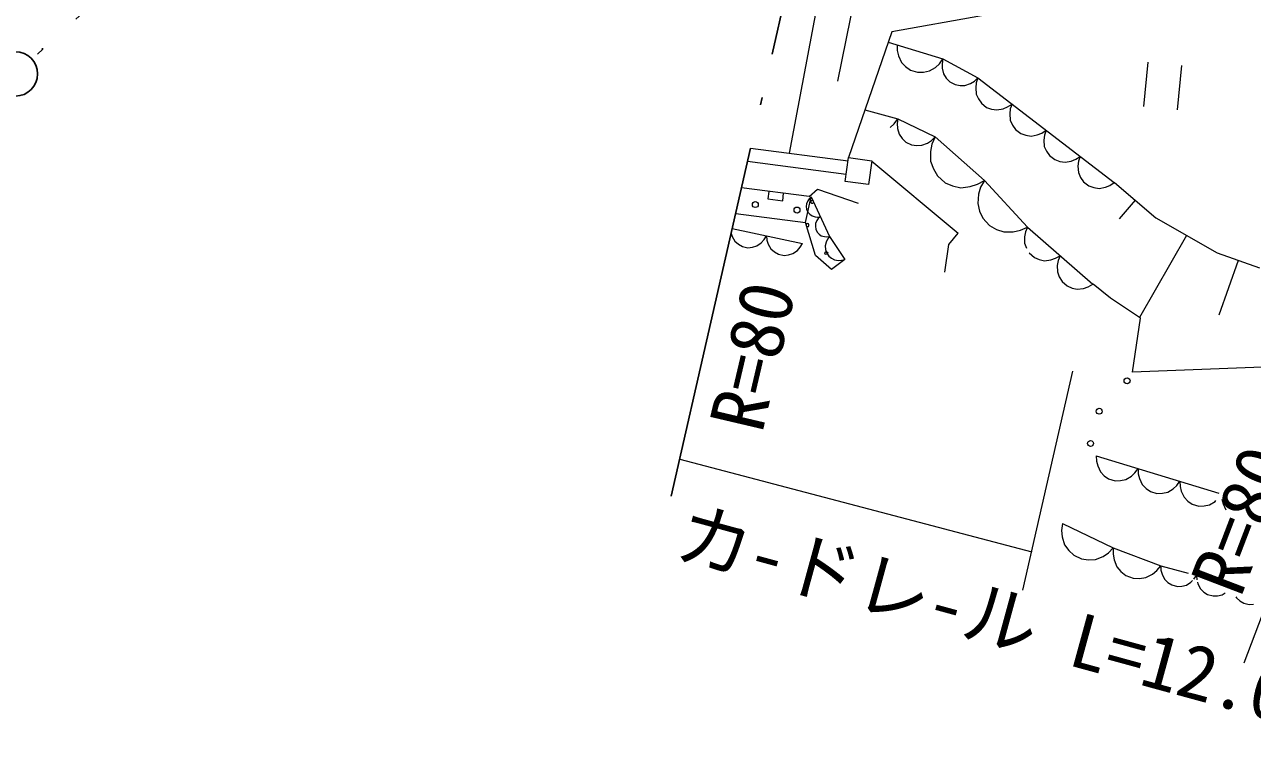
# Model space of a CAD drawing. Units: millimetres, scale not verified. Extents: x 40000 to 680000, y 20000 to 380000.
# Drawn here: x 218540 to 259850, y 253131 to 276945 of the extents above; entities that cross this region are included whole.
import ezdxf
from ezdxf.enums import TextEntityAlignment as Align

# ---------------------------------------------------------------- set-up
doc = ezdxf.new("R2010")
doc.units = ezdxf.units.MM
doc.header["$LTSCALE"] = 1000
doc.linetypes.add('LONG_DASHED_DOTTED', pattern=[15.25, 12, -1.5, 0.25, -1.5])
for name, color, linetype, lineweight in [('M-BMK-LINE', 2, 'LONG_DASHED_DOTTED', 25), ('M-BMK-SRVR', 3, 'Continuous', 25), ('M-GBD', 7, 'Continuous', 13), ('M-STR-HTXT', 7, 'Continuous', 13)]:
    doc.layers.add(name, color=color, linetype=linetype, lineweight=lineweight)
doc.styles.add('ＭＳ ゴシック', font='')
doc.styles.get('ＭＳ ゴシック').set_extended_font_data('MS Gothic')

msp = doc.modelspace()

# ---------------------------------------------------------------- linework, layer by layer
at = {"layer": 'M-BMK-LINE'}
for p, q in [((240298, 261084), (253476, 318853)), ((197657, 256661), (244758, 299294))]:
    msp.add_line(p, q, dxfattribs=at)
at = {"layer": 'M-BMK-SRVR'}
msp.add_circle((218233, 275285), 746, dxfattribs=at)
at = {"layer": 'M-GBD'}
for p, q in [((245577, 279595), (244264, 272622)), ((246782, 279415), (245890, 275042)), ((250740, 277238), (247713, 276697)), ((247713, 276697), (246263, 272471)), ((247596, 276356), (249436, 275787)), ((247894, 276264), (247897, 276069)), ((247897, 276069), (247943, 275890)), ((247943, 275890), (248041, 275674)), ((248041, 275674), (248182, 275529)), ((249185, 275506), (249320, 275629)), ((249320, 275629), (249436, 275787)), ((249436, 275787), (249407, 275628)), ((249407, 275628), (249416, 275474)), ((249436, 275787), (250616, 275150)), ((256330, 275676), (256188, 274183)), ((257334, 274074), (257476, 275567)), ((248182, 275529), (248346, 275415)), ((248346, 275415), (248585, 275341)), ((248585, 275341), (248784, 275343)), ((248784, 275343), (248982, 275383)), ((248982, 275383), (249185, 275506)), ((249416, 275474), (249461, 275282)), ((249461, 275282), (249552, 275142)), ((249552, 275142), (249667, 275022)), ((250495, 275040), (250616, 275150)), ((250616, 275150), (250558, 274985)), ((250616, 275150), (255202, 271629)), ((249667, 275022), (249850, 274924)), ((249850, 274924), (250012, 274893)), ((250012, 274893), (250180, 274894)), ((250180, 274894), (250365, 274961)), ((250365, 274961), (250495, 275040)), ((250558, 274985), (250541, 274820)), ((250541, 274820), (250555, 274608)), ((250555, 274608), (250629, 274443)), ((250629, 274443), (250730, 274296)), ((246814, 274077), (247916, 273778)), ((250730, 274296), (250908, 274160)), ((250908, 274160), (251076, 274099)), ((251076, 274099), (251255, 274071)), ((251255, 274071), (251463, 274112)), ((251463, 274112), (251615, 274173)), ((251615, 274173), (251762, 274270)), ((251704, 274105), (251687, 273940)), ((251687, 273940), (251702, 273728)), ((251762, 274270), (251704, 274105)), ((247664, 273477), (247800, 273610)), ((247800, 273610), (247916, 273778)), ((247916, 273778), (247893, 273611)), ((247893, 273611), (247909, 273452)), ((247916, 273778), (249173, 273168)), ((251702, 273728), (251775, 273563)), ((251775, 273563), (251877, 273416)), ((247909, 273452), (247964, 273254)), ((247964, 273254), (248066, 273111)), ((248066, 273111), (248190, 272992)), ((249052, 273048), (249173, 273168)), ((249173, 273168), (249067, 272922)), ((249173, 273168), (250831, 271703)), ((251877, 273416), (252055, 273280)), ((252055, 273280), (252222, 273219)), ((252222, 273219), (252401, 273191)), ((252401, 273191), (252610, 273232)), ((252610, 273232), (252762, 273293)), ((252762, 273293), (252909, 273389)), ((252850, 273225), (252833, 273060)), ((252833, 273060), (252848, 272848)), ((252909, 273389), (252850, 273225)), ((242969, 272791), (246248, 272363)), ((248190, 272992), (248385, 272898)), ((248385, 272898), (248556, 272873)), ((248556, 272873), (248731, 272882)), ((248731, 272882), (248921, 272960)), ((248921, 272960), (249052, 273048)), ((249067, 272922), (249023, 272673)), ((249023, 272673), (249024, 272348)), ((252848, 272848), (252922, 272682)), ((252922, 272682), (253023, 272536)), ((242868, 272351), (246187, 271917)), ((246153, 271669), (246263, 272471)), ((246263, 272471), (247042, 272364)), ((247042, 272364), (246932, 271562)), ((247040, 272347), (249953, 269931)), ((249024, 272348), (249118, 272087)), ((253023, 272536), (253201, 272400)), ((253201, 272400), (253369, 272339)), ((253369, 272339), (253548, 272311)), ((253548, 272311), (253756, 272351)), ((253756, 272351), (253908, 272413)), ((253908, 272413), (254055, 272509)), ((253997, 272344), (253980, 272180)), ((254055, 272509), (253997, 272344)), ((249118, 272087), (249258, 271853)), ((249258, 271853), (249515, 271626)), ((253980, 272180), (253995, 271968)), ((253995, 271968), (254068, 271802)), ((244935, 271160), (242664, 271457)), ((246932, 271562), (246153, 271669)), ((249515, 271626), (249765, 271516)), ((249765, 271516), (250035, 271454)), ((250035, 271454), (250358, 271493)), ((250358, 271493), (250596, 271571)), ((250596, 271571), (250831, 271703)), ((250704, 271477), (250638, 271241)), ((250831, 271703), (250704, 271477)), ((250831, 271703), (252281, 270131)), ((254068, 271802), (254170, 271656)), ((254170, 271656), (254348, 271519)), ((254348, 271519), (254515, 271459)), ((254515, 271459), (254694, 271431)), ((254694, 271431), (254903, 271471)), ((254903, 271471), (255055, 271532)), ((255055, 271532), (255202, 271629)), ((255211, 271627), (256595, 270439)), ((244811, 270289), (244999, 271147)), ((244935, 271160), (245216, 271405)), ((244999, 271147), (245621, 269812)), ((245216, 271405), (246591, 270941)), ((250638, 271241), (250607, 270928)), ((255903, 271033), (255363, 270404)), ((242468, 270594), (244811, 270289)), ((250607, 270928), (250672, 270668)), ((250672, 270668), (250783, 270429)), ((245153, 269174), (244811, 270289)), ((250783, 270429), (251008, 270186)), ((251008, 270186), (251238, 270055)), ((256595, 270439), (258660, 269261)), ((242313, 269917), (242349, 269816)), ((242349, 269816), (242439, 269657)), ((242352, 270085), (244714, 269580)), ((243421, 269711), (243500, 269840)), ((243500, 269840), (243516, 269690)), ((245621, 269812), (246134, 269045)), ((249634, 269546), (249953, 269931)), ((251238, 270055), (251492, 269970)), ((251492, 269970), (251806, 269976)), ((251806, 269976), (252043, 270027)), ((252043, 270027), (252281, 270131)), ((252212, 269968), (252184, 269803)), ((252184, 269803), (252186, 269588)), ((252281, 270131), (252212, 269968)), ((252281, 270131), (254483, 268209)), ((257627, 269850), (256050, 267086)), ((242439, 269657), (242557, 269556)), ((242557, 269556), (242690, 269480)), ((242690, 269480), (242878, 269439)), ((242878, 269439), (243030, 269455)), ((243030, 269455), (243179, 269499)), ((243179, 269499), (243326, 269607)), ((243326, 269607), (243421, 269711)), ((243516, 269690), (243563, 269557)), ((243563, 269557), (243653, 269398)), ((243653, 269398), (243771, 269296)), ((244393, 269239), (244540, 269348)), ((244540, 269348), (244635, 269451)), ((244635, 269451), (244714, 269580)), ((249497, 268618), (249634, 269546)), ((252186, 269588), (252250, 269417)), ((243771, 269296), (243904, 269220)), ((243904, 269220), (244092, 269180)), ((244092, 269180), (244244, 269195)), ((244244, 269195), (244393, 269239)), ((245690, 268707), (245153, 269174)), ((246134, 269045), (245690, 268707)), ((252343, 269263), (252513, 269114)), ((252513, 269114), (252679, 269042)), ((252679, 269042), (252858, 269002)), ((252858, 269002), (253071, 269030)), ((253071, 269030), (253228, 269082)), ((253228, 269082), (253382, 269170)), ((253313, 269007), (253285, 268842)), ((253382, 269170), (253313, 269007)), ((258660, 269261), (260084, 268758)), ((259372, 269009), (258722, 267173)), ((253285, 268842), (253287, 268627)), ((253287, 268627), (253350, 268456)), ((253350, 268456), (253444, 268302)), ((253444, 268302), (253614, 268153)), ((253614, 268153), (253780, 268081)), ((254171, 268069), (254328, 268121)), ((254328, 268121), (254483, 268209)), ((255070, 267745), (254495, 268206)), ((253780, 268081), (253958, 268041)), ((253958, 268041), (254171, 268069)), ((256079, 267067), (255070, 267745)), ((255814, 265252), (256079, 267067)), ((265725, 265626), (255814, 265252)), ((254598, 262437), (254601, 262259)), ((254598, 262437), (258722, 261186)), ((254601, 262259), (254644, 262096)), ((254644, 262096), (254734, 261900)), ((255899, 261865), (256005, 262010)), ((256005, 262010), (256008, 261832)), ((254734, 261900), (254864, 261769)), ((254864, 261769), (255013, 261666)), ((255013, 261666), (255231, 261600)), ((255231, 261600), (255412, 261602)), ((255412, 261602), (255593, 261640)), ((255593, 261640), (255777, 261753)), ((255777, 261753), (255899, 261865)), ((256008, 261832), (256051, 261670)), ((256051, 261670), (256141, 261473)), ((257306, 261439), (257412, 261584)), ((257412, 261584), (257415, 261406)), ((256141, 261473), (256271, 261342)), ((256271, 261342), (256420, 261239)), ((256420, 261239), (256638, 261173)), ((256638, 261173), (256819, 261176)), ((256819, 261176), (257000, 261213)), ((257000, 261213), (257184, 261326)), ((257184, 261326), (257306, 261439)), ((257415, 261406), (257458, 261243)), ((257458, 261243), (257549, 261047)), ((257549, 261047), (257678, 260915)), ((257678, 260915), (257827, 260812)), ((257827, 260812), (258045, 260746)), ((258045, 260746), (258226, 260749)), ((258226, 260749), (258407, 260786)), ((258407, 260786), (258591, 260900)), ((258591, 260900), (258624, 260930)), ((258822, 260979), (258865, 260816)), ((258865, 260816), (258956, 260620)), ((253462, 260156), (253431, 259929)), ((253431, 259929), (253454, 259713)), ((253462, 260156), (255169, 259337)), ((253454, 259713), (253530, 259446)), ((253530, 259446), (253669, 259253)), ((253669, 259253), (253839, 259093)), ((253839, 259093), (254103, 258966)), ((254572, 258946), (254828, 259054)), ((254828, 259054), (255006, 259173)), ((255006, 259173), (255169, 259337)), ((255169, 259337), (255160, 259131)), ((255160, 259131), (255197, 258939)), ((255169, 259337), (256766, 258739)), ((254103, 258966), (254335, 258934)), ((254335, 258934), (254572, 258946)), ((255197, 258939), (255287, 258705)), ((255287, 258705), (255427, 258544)), ((256633, 258579), (256766, 258739)), ((256766, 258739), (256773, 258588)), ((256766, 258739), (257692, 258489)), ((255427, 258544), (255592, 258413)), ((255592, 258413), (255840, 258321)), ((255840, 258321), (256050, 258310)), ((256050, 258310), (256261, 258340)), ((256261, 258340), (256483, 258458)), ((256483, 258458), (256633, 258579)), ((256773, 258588), (256814, 258451)), ((256814, 258451), (256895, 258287)), ((256895, 258287), (257008, 258179)), ((257629, 258089), (257782, 258190)), ((257782, 258190), (257839, 258245)), ((257883, 258289), (257969, 258414)), ((257969, 258414), (257976, 258263)), ((257008, 258179), (257138, 258096)), ((257138, 258096), (257324, 258046)), ((257324, 258046), (257477, 258053)), ((257477, 258053), (257629, 258089)), ((258000, 258184), (258017, 258127)), ((258017, 258127), (258098, 257963)), ((258098, 257963), (258211, 257855)), ((258211, 257855), (258340, 257772)), ((258832, 257765), (258929, 257829)), ((258340, 257772), (258527, 257721)), ((258527, 257721), (258680, 257728)), ((258680, 257728), (258832, 257765)), ((259297, 257688), (259315, 257655)), ((259315, 257655), (259429, 257555)), ((259429, 257555), (259557, 257479)), ((259557, 257479), (259741, 257437)), ((259741, 257437), (259890, 257449))]:
    msp.add_line(p, q, dxfattribs=at)
for points in [[(243583, 271333), (243551, 271085), (244047, 271020), (244079, 271268)], [(244999, 271147), (244934, 271087), (244887, 271016), (244844, 270917), (244838, 270825), (244850, 270735), (244898, 270631), (244960, 270564), (245034, 270510), (245138, 270479), (245221, 270471), (245310, 270480)], [(245310, 270480), (245245, 270419), (245198, 270349), (245155, 270249), (245149, 270157), (245161, 270067), (245209, 269964), (245271, 269897), (245345, 269842), (245449, 269811), (245532, 269803), (245621, 269812)], [(245621, 269812), (245552, 269724), (245508, 269628), (245473, 269497), (245484, 269382), (245515, 269273), (245595, 269154), (245684, 269083), (245786, 269029), (245921, 269011), (246025, 269016), (246134, 269045)]]:
    msp.add_lwpolyline(points, dxfattribs=at)
for centre, radius in [((243126, 270888), 99.5), ((244528, 270705), 99.5), ((245511, 269257), 49.8), ((255632, 264959), 99.5), ((254695, 263936), 99.5), ((254403, 262852), 99.5)]:
    msp.add_circle(centre, radius, dxfattribs=at)
for centre, radius, start, end in [((219146, 276111), 22.5, 42.2677, 222.0321), ((245038, 270983), 49.8, 72.1452, 337.8122), ((244882, 270198), 49.8, 231.069, 162.9878)]:
    msp.add_arc(centre, radius, start, end, dxfattribs=at)
at = {"layer": 'M-STR-HTXT'}
for p, q in [((259570, 255471), (277059, 301668)), ((252130, 257922), (253809, 265281)), ((240581, 262325), (252423, 259207))]:
    msp.add_line(p, q, dxfattribs=at)

# ---------------------------------------------------------------- texts
at = {"layer": 'M-STR-HTXT', "style": 'ＭＳ ゴシック'}
for s, rotation, p in [('R=80', 76.8, (243889, 263033)), ('R=80', 69.1, (259965, 257433)), ('カ-ドレ-ル L=12.0m', 344.7, (240178, 258512))]:
    msp.add_text(s, height=1833, rotation=rotation, dxfattribs=at).set_placement(p, align=Align.BOTTOM_LEFT)

doc.saveas('drawing.dxf')
